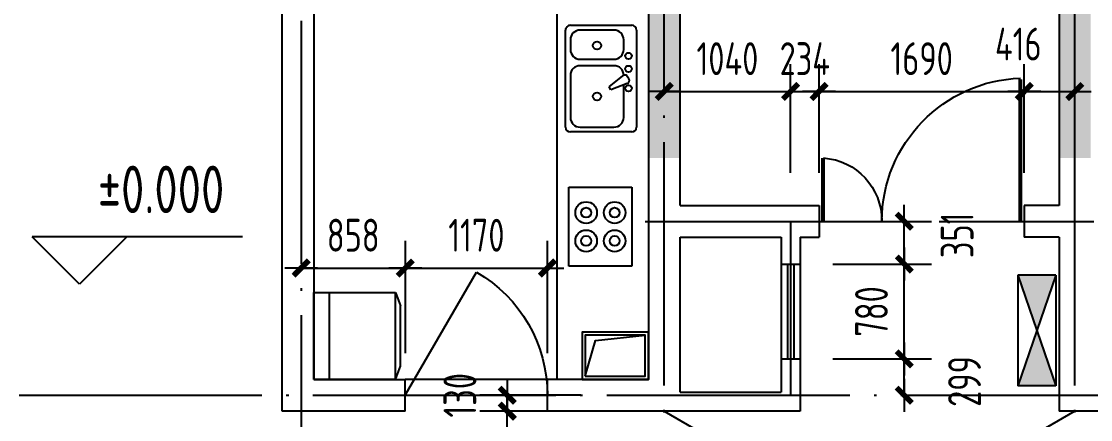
# Model space of a CAD drawing. Extents: x -726032 to 135930, y -151624 to 587044.
# Drawn here: x -661690 to -652887, y 563993 to 567266 of the extents above; entities that cross this region are included whole.
import ezdxf
from ezdxf.enums import TextEntityAlignment as Align

# ---------------------------------------------------------------- set-up
doc = ezdxf.new("R2010")
doc.units = 0
doc.header["$LTSCALE"] = 1000
doc.header["$MEASUREMENT"] = 0
doc.linetypes.add('DOTE', pattern=[2.42, 2, -0.2, 0.02, -0.2])
doc.layers.get('0').update_dxf_attribs({"linetype": 'CONTINUOUS'})
doc.layers.get('DEFPOINTS').update_dxf_attribs({"color": 1, "linetype": 'CONTINUOUS'})
for name, color, linetype in [('COLUMN', 170, 'CONTINUOUS'), ('DOTE', 8, 'DOTE'), ('GROUND', 45, 'CONTINUOUS'), ('JIAJU', 252, 'CONTINUOUS'), ('LVTRY', 6, 'CONTINUOUS'), ('PUB_DIM', 245, 'CONTINUOUS'), ('TOTHER', 7, 'CONTINUOUS'), ('WALL', 255, 'CONTINUOUS'), ('WINDOW', 155, 'CONTINUOUS'), ('WINDOW_TEXT', 7, 'CONTINUOUS')]:
    doc.layers.add(name, color=color, linetype=linetype)
doc.styles.add('DIM_FONT', font='isocp.shx', dxfattribs={"width": 0.8})
doc.styles.add('SIMPLEX', font='SIMPLEX.SHX')
doc.dimstyles.new('DIMA', dxfattribs={"dimtxt": 300, "dimasz": 1, "dimexe": 250, "dimexo": 300, "dimgap": 150, "dimtad": 1, "dimdec": 0, "dimzin": 0, "dimdsep": 46, "dimtxsty": 'DIM_FONT', "dimcen": 0.09, "dimse1": 1, "dimclrt": 142, "dimadec": 0, "dimazin": 0, "dimtfac": 1, "dimtdec": 0, "dimtix": 1, "dimtmove": 2, "dimatfit": 3, "dimfxl": 1, "dimtolj": 1, "dimtzin": 0, "dimarcsym": 0})
doc.dimstyles.new('DIMN', dxfattribs={"dimtxt": 300, "dimasz": 1, "dimexe": 250, "dimexo": 300, "dimgap": 150, "dimtad": 1, "dimdec": 0, "dimzin": 0, "dimdsep": 46, "dimtxsty": 'DIM_FONT', "dimcen": 0.09, "dimclrt": 142, "dimadec": 0, "dimazin": 0, "dimtfac": 1, "dimtdec": 0, "dimtix": 1, "dimtmove": 2, "dimatfit": 3, "dimfxl": 1, "dimtolj": 1, "dimtzin": 0, "dimarcsym": 0})

# ---------------------------------------------------------------- blocks, each defined once
blk = doc.blocks.new('_DBLK')
blk.add_line((-0.5, 0), (0, -0.866))
blk.add_arc((-0.5, 0), 1, 300, 0)
at = {"layer": 'WINDOW_TEXT', "style": 'SIMPLEX', "flags": 9}
blk.add_attdef('A', text='', height=1, dxfattribs=at).set_placement((0, 1.5), align=Align.MIDDLE)
blk = doc.blocks.new('M_A17ORW')
at = {"const_width": 0.02}
for points in [[(-0.481, -0.0014), (-0.481, -0.3084)], [(0.481, 0.0014), (0.481, -0.6906)]]:
    blk.add_lwpolyline(points, dxfattribs=at)
for centre, radius, start, end in [((-0.5008, -0.0026), 0.3067, 274.2492, 0.2101), ((0.5046, 0.0019), 0.6987, 180.2762, 268.0603)]:
    blk.add_arc(centre, radius, start, end)
blk = doc.blocks.new('_DIMX')
blk.add_line((-150, 0), (150, 0))
at = {"const_width": 50}
blk.add_lwpolyline([(-70, -70), (70, 70)], dxfattribs=at)
blk = doc.blocks.new('*D2756')
at = {"layer": 'DEFPOINTS', "color": 0, "transparency": 16777216}
for p in [(-653432.9, 566689.7), (-655122.9, 565752.4), (-653432.9, 565752.4)]:
    blk.add_point(p, dxfattribs=at)
at = {"layer": 'PUB_DIM', "color": 0, "lineweight": -2, "transparency": 16777216}
for p, q in [((-653432.9, 566022.4), (-653432.9, 566914.7)), ((-655122, 566689.7), (-653433.8, 566689.7))]:
    blk.add_line(p, q, dxfattribs=at)
at = {"layer": 'PUB_DIM', "color": 0, "lineweight": -2, "transparency": 16777216, "xscale": 0.9, "yscale": 0.9, "zscale": 0.9, "rotation": 180}
blk.add_blockref('_DIMX', (-655122.9, 566689.7), dxfattribs=at)
at = {"layer": 'PUB_DIM', "color": 0, "lineweight": -2, "transparency": 16777216, "xscale": 0.9, "yscale": 0.9, "zscale": 0.9}
blk.add_blockref('_DIMX', (-653432.9, 566689.7), dxfattribs=at)
at = {"layer": 'PUB_DIM', "color": 142, "transparency": 16777216, "insert": (-654277.9, 566959.7), "char_height": 270, "attachment_point": 5, "style": 'DIM_FONT'}
blk.add_mtext('\\A1;1690', dxfattribs=at)
blk = doc.blocks.new('*D2757')
at = {"layer": 'DEFPOINTS', "color": 0, "transparency": 16777216}
for p in [(-655278.9, 564491.3), (-654421.1, 564491.3), (-655278.9, 564192.3)]:
    blk.add_point(p, dxfattribs=at)
at = {"layer": 'PUB_DIM', "color": 0, "lineweight": -2, "transparency": 16777216}
for p, q in [((-655008.9, 564491.3), (-654196.1, 564491.3)), ((-654421.1, 564193.2), (-654421.1, 564490.4))]:
    blk.add_line(p, q, dxfattribs=at)
at = {"layer": 'PUB_DIM', "color": 0, "lineweight": -2, "transparency": 16777216, "xscale": 0.9, "yscale": 0.9, "zscale": 0.9}
for p, rotation in [((-654421.1, 564491.3), 90), ((-654421.1, 564192.3), 270)]:
    blk.add_blockref('_DIMX', p, dxfattribs=dict(at, rotation=rotation))
at = {"layer": 'PUB_DIM', "color": 142, "transparency": 16777216, "insert": (-653924.7, 564306.3), "char_height": 270, "attachment_point": 5, "rotation": 90, "style": 'DIM_FONT'}
blk.add_mtext('\\A1;299', dxfattribs=at)
blk = doc.blocks.new('*D2758')
at = {"layer": 'DEFPOINTS', "color": 0, "transparency": 16777216}
for p in [(-655278.9, 565622.3), (-654421.1, 565622.3), (-655278.9, 565271.3)]:
    blk.add_point(p, dxfattribs=at)
at = {"layer": 'PUB_DIM', "color": 0, "lineweight": -2, "transparency": 16777216}
for p, q in [((-655008.9, 565622.3), (-654196.1, 565622.3)), ((-654421.1, 565272.2), (-654421.1, 565621.4))]:
    blk.add_line(p, q, dxfattribs=at)
at = {"layer": 'PUB_DIM', "color": 0, "lineweight": -2, "transparency": 16777216, "xscale": 0.9, "yscale": 0.9, "zscale": 0.9}
for p, rotation in [((-654421.1, 565622.3), 90), ((-654421.1, 565271.3), 270)]:
    blk.add_blockref('_DIMX', p, dxfattribs=dict(at, rotation=rotation))
at = {"layer": 'PUB_DIM', "color": 142, "transparency": 16777216, "insert": (-653985.6, 565507.4), "char_height": 270, "attachment_point": 5, "rotation": 90, "style": 'DIM_FONT'}
blk.add_mtext('\\A1;351', dxfattribs=at)
blk = doc.blocks.new('51103111123616')
for p, q in [((-300, 60), (300, 60)), ((-300, 19.8), (300, 19.8)), ((-300, -19.8), (300, -19.8)), ((-300, -60), (300, -60))]:
    blk.add_line(p, q)
at = {"style": 'SIMPLEX', "flags": 9}
blk.add_attdef('A', text='', height=1, dxfattribs=at).set_placement((0, 0), align=Align.MIDDLE)
blk = doc.blocks.new('*D2759')
at = {"layer": 'DEFPOINTS', "color": 0, "transparency": 16777216}
for p in [(-655278.9, 565271.3), (-654421.1, 565271.3), (-655278.9, 564491.3)]:
    blk.add_point(p, dxfattribs=at)
at = {"layer": 'PUB_DIM', "color": 0, "lineweight": -2, "transparency": 16777216}
for p, q in [((-655008.9, 565271.3), (-654196.1, 565271.3)), ((-654421.1, 564492.2), (-654421.1, 565270.4))]:
    blk.add_line(p, q, dxfattribs=at)
at = {"layer": 'PUB_DIM', "color": 0, "lineweight": -2, "transparency": 16777216, "xscale": 0.9, "yscale": 0.9, "zscale": 0.9}
for p, rotation in [((-654421.1, 565271.3), 90), ((-654421.1, 564491.3), 270)]:
    blk.add_blockref('_DIMX', p, dxfattribs=dict(at, rotation=rotation))
at = {"layer": 'PUB_DIM', "color": 142, "transparency": 16777216, "insert": (-654691.1, 564881.3), "char_height": 270, "attachment_point": 5, "rotation": 90, "style": 'DIM_FONT'}
blk.add_mtext('\\A1;780', dxfattribs=at)
blk = doc.blocks.new('*D1573')
at = {"layer": 'DEFPOINTS', "color": 0, "transparency": 16777216}
for p in [(-655122.9, 566689.7), (-655356.9, 565752.4), (-655122.9, 565752.4)]:
    blk.add_point(p, dxfattribs=at)
at = {"layer": 'PUB_DIM', "color": 0, "lineweight": -2, "transparency": 16777216}
for p, q in [((-655356.9, 566022.4), (-655356.9, 566914.7)), ((-655122.9, 566022.4), (-655122.9, 566914.7)), ((-655357.8, 566689.7), (-655358.7, 566689.7)), ((-655356.9, 566689.7), (-655122.9, 566689.7)), ((-655122, 566689.7), (-655121.1, 566689.7))]:
    blk.add_line(p, q, dxfattribs=at)
at = {"layer": 'PUB_DIM', "color": 0, "lineweight": -2, "transparency": 16777216, "xscale": 0.9, "yscale": 0.9, "zscale": 0.9}
blk.add_blockref('_DIMX', (-655356.9, 566689.7), dxfattribs=at)
at = {"layer": 'PUB_DIM', "color": 0, "lineweight": -2, "transparency": 16777216, "xscale": 0.9, "yscale": 0.9, "zscale": 0.9, "rotation": 180}
blk.add_blockref('_DIMX', (-655122.9, 566689.7), dxfattribs=at)
at = {"layer": 'PUB_DIM', "color": 142, "transparency": 16777216, "insert": (-655239.9, 566959.7), "char_height": 270, "attachment_point": 5, "style": 'DIM_FONT'}
blk.add_mtext('\\A1;234', dxfattribs=at)
blk = doc.blocks.new('*D2760')
at = {"layer": 'DEFPOINTS', "color": 0, "transparency": 16777216}
for p in [(-655356.9, 566689.7), (-656396.9, 565752.4), (-655356.9, 565752.4)]:
    blk.add_point(p, dxfattribs=at)
at = {"layer": 'PUB_DIM', "color": 0, "lineweight": -2, "transparency": 16777216}
for p, q in [((-655356.9, 566022.4), (-655356.9, 566914.7)), ((-656396, 566689.7), (-655357.8, 566689.7))]:
    blk.add_line(p, q, dxfattribs=at)
at = {"layer": 'PUB_DIM', "color": 0, "lineweight": -2, "transparency": 16777216, "xscale": 0.9, "yscale": 0.9, "zscale": 0.9, "rotation": 180}
blk.add_blockref('_DIMX', (-656396.9, 566689.7), dxfattribs=at)
at = {"layer": 'PUB_DIM', "color": 0, "lineweight": -2, "transparency": 16777216, "xscale": 0.9, "yscale": 0.9, "zscale": 0.9}
blk.add_blockref('_DIMX', (-655356.9, 566689.7), dxfattribs=at)
at = {"layer": 'PUB_DIM', "color": 142, "transparency": 16777216, "insert": (-655876.9, 566959.7), "char_height": 270, "attachment_point": 5, "style": 'DIM_FONT'}
blk.add_mtext('\\A1;1040', dxfattribs=at)
blk = doc.blocks.new('A$C5371541F')
at = {"layer": 'JIAJU'}
h = blk.add_hatch(color=256, dxfattribs=at)
h.paths.add_polyline_path([(0, 700), (120, 350), (240, 700)])
h.paths.add_polyline_path([(0, 0), (240, 0), (120, 350)])
for p, q in [((0, 700), (0, 0)), ((240, 700), (0, 0)), ((240, 700), (0, 700)), ((0, 700), (240, 0)), ((240, 700), (240, 0)), ((240, 0), (0, 0))]:
    blk.add_line(p, q, dxfattribs=at)
blk = doc.blocks.new('A$C593B1C2D')
at = {"layer": 'JIAJU'}
for p, q in [((0, 550), (0, 32.5)), ((550, 550), (0, 550)), ((550, 32.5), (550, 550)), ((550, 450), (0, 450)), ((0, 32.5), (84.2, 0)), ((550, 32.5), (0, 32.5)), ((465.8, 0), (84.2, 0)), ((550, 32.5), (465.8, 0))]:
    blk.add_line(p, q, dxfattribs=at)
blk = doc.blocks.new('A$C52343C9C')
at = {"layer": 'JIAJU', "rotation": 2.050917305024764e-05}
blk.add_blockref('A$C593B1C2D', (0, 0), dxfattribs=at)
blk = doc.blocks.new('A$C47CE1419')
at = {"layer": 'JIAJU', "xscale": -1, "rotation": 90}
blk.add_blockref('A$C52343C9C', (550, 550), dxfattribs=at)
blk = doc.blocks.new('*D2762')
at = {"layer": 'DEFPOINTS', "color": 0, "transparency": 16777216}
for p in [(-658528.8, 565238.3), (-659386.8, 564268.9), (-658528.8, 564268.9)]:
    blk.add_point(p, dxfattribs=at)
at = {"layer": 'PUB_DIM', "color": 0, "lineweight": -2, "transparency": 16777216}
for p, q in [((-658528.8, 564538.9), (-658528.8, 565463.3)), ((-659385.9, 565238.3), (-658529.7, 565238.3))]:
    blk.add_line(p, q, dxfattribs=at)
at = {"layer": 'PUB_DIM', "color": 0, "lineweight": -2, "transparency": 16777216, "xscale": 0.9, "yscale": 0.9, "zscale": 0.9, "rotation": 180}
blk.add_blockref('_DIMX', (-659386.8, 565238.3), dxfattribs=at)
at = {"layer": 'PUB_DIM', "color": 0, "lineweight": -2, "transparency": 16777216, "xscale": 0.9, "yscale": 0.9, "zscale": 0.9}
blk.add_blockref('_DIMX', (-658528.8, 565238.3), dxfattribs=at)
at = {"layer": 'PUB_DIM', "color": 142, "transparency": 16777216, "insert": (-658957.8, 565508.3), "char_height": 270, "attachment_point": 5, "style": 'DIM_FONT'}
blk.add_mtext('\\A1;858', dxfattribs=at)
blk = doc.blocks.new('*D2765')
at = {"layer": 'DEFPOINTS', "color": 0, "transparency": 16777216}
for p in [(-657689.6, 564192.4), (-656813, 564192.4), (-656813, 564062.4)]:
    blk.add_point(p, dxfattribs=at)
at = {"layer": 'PUB_DIM', "color": 0, "lineweight": -2, "transparency": 16777216}
for p, q in [((-657083, 564192.4), (-657914.6, 564192.4)), ((-657689.6, 564193.3), (-657689.6, 564194.2)), ((-657689.6, 564062.4), (-657689.6, 564192.4)), ((-657689.6, 564061.5), (-657689.6, 564060.6))]:
    blk.add_line(p, q, dxfattribs=at)
at = {"layer": 'PUB_DIM', "color": 0, "lineweight": -2, "transparency": 16777216, "xscale": 0.9, "yscale": 0.9, "zscale": 0.9}
for p, rotation in [((-657689.6, 564192.4), 270), ((-657689.6, 564062.4), 90)]:
    blk.add_blockref('_DIMX', p, dxfattribs=dict(at, rotation=rotation))
at = {"layer": 'PUB_DIM', "color": 142, "transparency": 16777216, "insert": (-658079.7, 564192.4), "char_height": 270, "attachment_point": 5, "rotation": 90, "style": 'DIM_FONT'}
blk.add_mtext('\\A1;130', dxfattribs=at)
blk = doc.blocks.new('*D2766')
at = {"layer": 'DEFPOINTS', "color": 0, "transparency": 16777216}
for p in [(-657689.6, 564062.4), (-656813, 564062.4), (-656813, 562762.4)]:
    blk.add_point(p, dxfattribs=at)
at = {"layer": 'PUB_DIM', "color": 0, "lineweight": -2, "transparency": 16777216}
for p, q in [((-657083, 564062.4), (-657914.6, 564062.4)), ((-657689.6, 562763.3), (-657689.6, 564061.5))]:
    blk.add_line(p, q, dxfattribs=at)
at = {"layer": 'PUB_DIM', "color": 0, "lineweight": -2, "transparency": 16777216, "xscale": 0.9, "yscale": 0.9, "zscale": 0.9}
for p, rotation in [((-657689.6, 564062.4), 90), ((-657689.6, 562762.4), 270)]:
    blk.add_blockref('_DIMX', p, dxfattribs=dict(at, rotation=rotation))
at = {"layer": 'PUB_DIM', "color": 142, "transparency": 16777216, "insert": (-657959.6, 563412.4), "char_height": 270, "attachment_point": 5, "rotation": 90, "style": 'DIM_FONT'}
blk.add_mtext('\\A1;1300', dxfattribs=at)
blk = doc.blocks.new('*D2767')
at = {"layer": 'DEFPOINTS', "color": 0, "transparency": 16777216}
for p in [(-657358.8, 565238.3), (-658528.8, 564268.9), (-657358.8, 564268.9)]:
    blk.add_point(p, dxfattribs=at)
at = {"layer": 'PUB_DIM', "color": 0, "lineweight": -2, "transparency": 16777216}
for p, q in [((-657358.8, 564538.9), (-657358.8, 565463.3)), ((-658527.9, 565238.3), (-657359.7, 565238.3))]:
    blk.add_line(p, q, dxfattribs=at)
at = {"layer": 'PUB_DIM', "color": 0, "lineweight": -2, "transparency": 16777216, "xscale": 0.9, "yscale": 0.9, "zscale": 0.9, "rotation": 180}
blk.add_blockref('_DIMX', (-658528.8, 565238.3), dxfattribs=at)
at = {"layer": 'PUB_DIM', "color": 0, "lineweight": -2, "transparency": 16777216, "xscale": 0.9, "yscale": 0.9, "zscale": 0.9}
blk.add_blockref('_DIMX', (-657358.8, 565238.3), dxfattribs=at)
at = {"layer": 'PUB_DIM', "color": 142, "transparency": 16777216, "insert": (-657943.8, 565508.3), "char_height": 270, "attachment_point": 5, "style": 'DIM_FONT'}
blk.add_mtext('\\A1;1170', dxfattribs=at)
blk = doc.blocks.new('M_E21')
for p, q in [((-250.1, 0), (250.1, 0)), ((-250.1, -400.1), (-250.1, 0)), ((250.1, 0), (250.1, -400.1)), ((250.1, -400.1), (-250.1, -400.1))]:
    blk.add_line(p, q)
at = {"layer": 'TOTHER', "linetype": 'Continuous'}
for centre, radius in [((-89.3, -109.8), 68.5), ((89.3, -109.8), 68.5), ((-89.3, -109.8), 31.6), ((89.3, -109.8), 31.6), ((-89.3, -290.2), 68.5), ((-89.3, -290.2), 31.6), ((89.3, -290.2), 68.5), ((89.3, -290.2), 31.6)]:
    blk.add_circle(centre, radius, dxfattribs=at)
at = {"width": 0.8, "flags": 9}
for tag in ['XSIZE', 'YSIZE']:
    blk.add_attdef(tag, (0, 0), '', height=0.5, dxfattribs=at)
blk = doc.blocks.new('M_E29JIV')
at = {"color": 0, "linetype": 'ByBlock'}
for p, q in [((0, -306.8), (0, 306.8)), ((30.7, 337.5), (419.3, 337.5)), ((358, 306.8), (143.2, 306.8)), ((450, 306.8), (450, -306.8)), ((81.8, 245.5), (81.8, 40)), ((419.3, -20.5), (419.3, 245.5)), ((58.9, 31.4), (162.5, 70.2)), ((162.5, 70.2), (172.8, 52.5)), ((48.4, 2), (56.6, -12.3)), ((172.8, 52.5), (87.3, -17.8)), ((143.2, -81.8), (358, -81.8)), ((358, -122.7), (143.2, -122.7)), ((81.8, -184.1), (81.8, -245.5)), ((419.3, -245.5), (419.3, -184.1)), ((419.3, -337.5), (30.7, -337.5)), ((143.2, -306.8), (358, -306.8))]:
    blk.add_line(p, q, dxfattribs=at)
for centre, radius in [((250.6, 112.5), 25.6), ((51.1, 61.4), 20.5), ((51.1, -61.4), 20.5), ((51.1, -143.2), 20.5), ((250.6, -209.7), 25.6)]:
    blk.add_circle(centre, radius, dxfattribs=at)
for centre, radius, start, end in [((30.7, 306.8), 30.7, 90, 180), ((143.2, 245.5), 61.4, 90, 180), ((358, 245.5), 61.4, 0, 90), ((419.3, 306.8), 30.7, 0, 90), ((66.1, 12.3), 20.5, 110.53768, 210), ((74.3, -2), 20.5, 210, 309.46232), ((143.2, -20.5), 61.4, 180, 270), ((358, -20.5), 61.4, 270, 0), ((143.2, -184.1), 61.4, 90, 180), ((358, -184.1), 61.4, 0, 90), ((143.2, -245.5), 61.4, 180, 270), ((358, -245.5), 61.4, 270, 0), ((30.7, -306.8), 30.7, 180, 270), ((419.3, -306.8), 30.7, 270, 0)]:
    blk.add_arc(centre, radius, start, end, dxfattribs=at)
at = {"style": 'DIM_FONT', "width": 0.8, "flags": 9}
for tag in ['XSIZE', 'YSIZE']:
    blk.add_attdef(tag, (0, 0), '', height=0.5, dxfattribs=at)
blk = doc.blocks.new('*D2769')
at = {"layer": 'DEFPOINTS', "color": 0, "transparency": 16777216}
for p in [(-653016.9, 566689.7), (-653432.9, 565752.4), (-653016.9, 565752.4)]:
    blk.add_point(p, dxfattribs=at)
at = {"layer": 'PUB_DIM', "color": 0, "lineweight": -2, "transparency": 16777216}
for p, q in [((-653016.9, 566022.4), (-653016.9, 566914.7)), ((-653432, 566689.7), (-653017.8, 566689.7))]:
    blk.add_line(p, q, dxfattribs=at)
at = {"layer": 'PUB_DIM', "color": 0, "lineweight": -2, "transparency": 16777216, "xscale": 0.9, "yscale": 0.9, "zscale": 0.9, "rotation": 180}
blk.add_blockref('_DIMX', (-653432.9, 566689.7), dxfattribs=at)
at = {"layer": 'PUB_DIM', "color": 0, "lineweight": -2, "transparency": 16777216, "xscale": 0.9, "yscale": 0.9, "zscale": 0.9}
blk.add_blockref('_DIMX', (-653016.9, 566689.7), dxfattribs=at)
at = {"layer": 'PUB_DIM', "color": 142, "transparency": 16777216, "insert": (-653482.4, 567079.7), "char_height": 270, "attachment_point": 5, "style": 'DIM_FONT'}
blk.add_mtext('\\A1;416', dxfattribs=at)

msp = doc.modelspace()

# ---------------------------------------------------------------- linework, layer by layer
at = {"layer": 'COLUMN'}
for points in [[(-656526.9, 567546.4), (-656526.9, 566142.4), (-656266.9, 567858.4), (-656266.9, 566142.4)], [(-653146.9, 567858.4), (-653146.9, 566142.4), (-652886.9, 567546.4), (-652886.9, 566142.4)]]:
    msp.add_solid(points, dxfattribs=at)
at = {"layer": 'DOTE'}
for p, q in [((-659386.9, 576952), (-659386.9, 546480.4)), ((-656396.9, 561852.4), (-656396.9, 576952)), ((-653016.9, 561852.4), (-653016.9, 576952)), ((-656552.9, 565622.4), (-652860.9, 565622.4)), ((-655356.9, 565622.4), (-655356.9, 564192.4)), ((-712529.2, 564192.4), (-642897.4, 564192.4))]:
    msp.add_line(p, q, dxfattribs=at)
at = {"layer": 'GROUND'}
msp.add_line((-657358.9, 564322.4), (-658528.9, 564322.4), dxfattribs=at)
at = {"layer": 'LVTRY'}
msp.add_line((-657280.9, 567546.4), (-657280.9, 564322.4), dxfattribs=at)
for points in [[(-657072.9, 564322.4), (-656526.9, 564322.4), (-656526.9, 564712.4), (-657072.9, 564712.4)], [(-657046.9, 564348.4), (-656552.9, 564348.4), (-656552.9, 564686.4), (-657046.9, 564686.4)]]:
    msp.add_lwpolyline(points, close=True, dxfattribs=at)
msp.add_lwpolyline([(-657046.9, 564348.4), (-656962.3, 564642.9), (-656552.9, 564686.4)], dxfattribs=at)
at = {"layer": 'PUB_DIM'}
for p, q in [((-661210.7, 565105.1), (-661600.7, 565495.1)), ((-659868.9, 565495.1), (-661600.7, 565495.1)), ((-660820.7, 565495.1), (-661210.7, 565105.1))]:
    msp.add_line(p, q, dxfattribs=at)
at = {"layer": 'WALL'}
for p, q in [((-656266.9, 565752.4), (-656266.9, 572408.4)), ((-653146.9, 572408.4), (-653146.9, 565752.4)), ((-659542.9, 564062.4), (-659542.9, 567546.4)), ((-659282.9, 567546.4), (-659282.9, 564322.4)), ((-656526.9, 567546.4), (-656526.9, 564322.4)), ((-656266.9, 565752.4), (-655122.9, 565752.4)), ((-655122.9, 565752.4), (-655122.9, 565492.4)), ((-653146.9, 565752.4), (-653432.9, 565752.4)), ((-653432.9, 565752.4), (-653432.9, 565492.4)), ((-656266.9, 564218.4), (-656266.9, 565492.4)), ((-656266.9, 565492.4), (-655434.9, 565492.4)), ((-655434.9, 565492.4), (-655434.9, 565271.4)), ((-655278.9, 565492.4), (-655122.9, 565492.4)), ((-655278.9, 565492.4), (-655278.9, 565271.4)), ((-653146.9, 565492.4), (-653432.9, 565492.4)), ((-653146.9, 565492.4), (-653146.9, 564062.4)), ((-655434.9, 565271.4), (-655278.9, 565271.4)), ((-655434.9, 564491.4), (-655278.9, 564491.4)), ((-655434.9, 564491.4), (-655434.9, 564218.4)), ((-655278.9, 564491.4), (-655278.9, 564062.4)), ((-659282.9, 564322.4), (-658528.9, 564322.4)), ((-658528.9, 564062.4), (-658528.9, 564322.4)), ((-657358.9, 564062.4), (-657358.9, 564322.4)), ((-656526.9, 564322.4), (-657358.9, 564322.4)), ((-656266.9, 564218.4), (-655434.9, 564218.4)), ((-658528.9, 564062.4), (-659542.9, 564062.4)), ((-655278.9, 564062.4), (-657358.9, 564062.4)), ((-652054.9, 564062.4), (-653146.9, 564062.4))]:
    msp.add_line(p, q, dxfattribs=at)

# ---------------------------------------------------------------- block references
at = {"layer": 'JIAJU', "xscale": 1.299999999999272, "yscale": 1.299999999999272, "zscale": 1.299999999999272}
msp.add_blockref('A$C5371541F', (-653484.9, 564270.4), dxfattribs=at)
at = {"layer": 'LVTRY'}
for name, p, xscale, yscale, zscale, rotation in [('M_E29JIV', (-656624.9, 566795.6), 1.299999999999272, 1.299999999999272, 1.299999999999272, 180), ('M_E21', (-656662.7, 565577.9), 1.30000000000291, 1.30000000000291, 1.30000000000291, 270)]:
    msp.add_blockref(name, p, dxfattribs=dict(at, xscale=xscale, yscale=yscale, zscale=zscale, rotation=rotation))
at = {"layer": 'LVTRY', "xscale": 1.299999999999272, "yscale": 1.299999999999272, "zscale": 1.299999999999272}
msp.add_blockref('A$C47CE1419', (-659282.9, 564322.4), dxfattribs=at)
at = {"layer": 'WINDOW', "xscale": 1690, "yscale": -1690, "zscale": 1690}
msp.add_blockref('M_A17ORW', (-654277.9, 565622.4), dxfattribs=at)
at = {"layer": 'WINDOW'}
for name, p, xscale, yscale, zscale, rotation in [('51103111123616', (-655356.9, 564881.4), 1.30000000000291, 1.30000000000291, 1.30000000000291, 270), ('_DBLK', (-657943.9, 564192.4), -1170, 1170, 1170, 180), ('_DBLK', (-656396.9, 563412.4), 1300, -1300, 1300, 270), ('_DBLK', (-653016.9, 563412.4), -1300, -1300, 1300, 90)]:
    msp.add_blockref(name, p, dxfattribs=dict(at, xscale=xscale, yscale=yscale, zscale=zscale, rotation=rotation))

# ---------------------------------------------------------------- texts
at = {"layer": 'PUB_DIM', "style": 'DIM_FONT', "width": 0.8}
msp.add_text('%%p0.000', height=390, dxfattribs=at).set_placement((-660539.8, 565885.1), align=Align.MIDDLE)

# ---------------------------------------------------------------- dimensions: what is measured, and where the dimension line sits
at = {"layer": 'PUB_DIM'}
for base, p1, p2, angle, picture, middle in [((-653016.9, 566689.7), (-653432.9, 565752.4), (-653016.9, 565752.4), 0, '*D2769', (-653482.4, 567079.7)), ((-654421.1, 565622.3), (-655278.9, 565271.3), (-655278.9, 565622.3), 90, '*D2758', (-653985.6, 565507.4)), ((-654421.1, 564491.3), (-655278.9, 564192.3), (-655278.9, 564491.3), 90, '*D2757', (-653924.7, 564306.3)), ((-657689.6, 564192.4), (-656813, 564062.4), (-656813, 564192.4), 90, '*D2765', (-658079.7, 564192.4))]:
    dim = msp.add_linear_dim(base=base, p1=p1, p2=p2, angle=angle, dimstyle='DIMA', override={"dimscale": 0.9, "dimblk1": '_DIMX', "dimblk2": '_DIMX', "dimsah": 1}, dxfattribs=at)
    dim.commit()
    dim.dimension.update_dxf_attribs({"geometry": picture, "text_midpoint": middle, "dimtype": 161})
for p1, p2, distance, dimstyle, picture, middle in [((-656396.9, 565752.4), (-655356.9, 565752.4), 937.2, 'DIMA', '*D2760', (-655876.9, 566959.7)), ((-655356.9, 565752.4), (-655122.9, 565752.4), 937.2, 'DIMN', '*D1573', (-655239.9, 566959.7)), ((-655122.9, 565752.4), (-653432.9, 565752.4), 937.2, 'DIMA', '*D2756', (-654277.9, 566959.7)), ((-659386.8, 564268.9), (-658528.8, 564268.9), 969.4, 'DIMA', '*D2762', (-658957.8, 565508.3)), ((-658528.8, 564268.9), (-657358.8, 564268.9), 969.4, 'DIMA', '*D2767', (-657943.8, 565508.3)), ((-655278.9, 564491.3), (-655278.9, 565271.3), -857.8, 'DIMA', '*D2759', (-654691.1, 564881.3)), ((-656813, 562762.4), (-656813, 564062.4), 876.7, 'DIMA', '*D2766', (-657959.6, 563412.4))]:
    dim = msp.add_aligned_dim(p1=p1, p2=p2, distance=distance, dimstyle=dimstyle, override={"dimscale": 0.9, "dimblk1": '_DIMX', "dimblk2": '_DIMX', "dimsah": 1}, dxfattribs=at)
    dim.commit()
    dim.dimension.update_dxf_attribs({"geometry": picture, "text_midpoint": middle})

doc.saveas('drawing.dxf')
